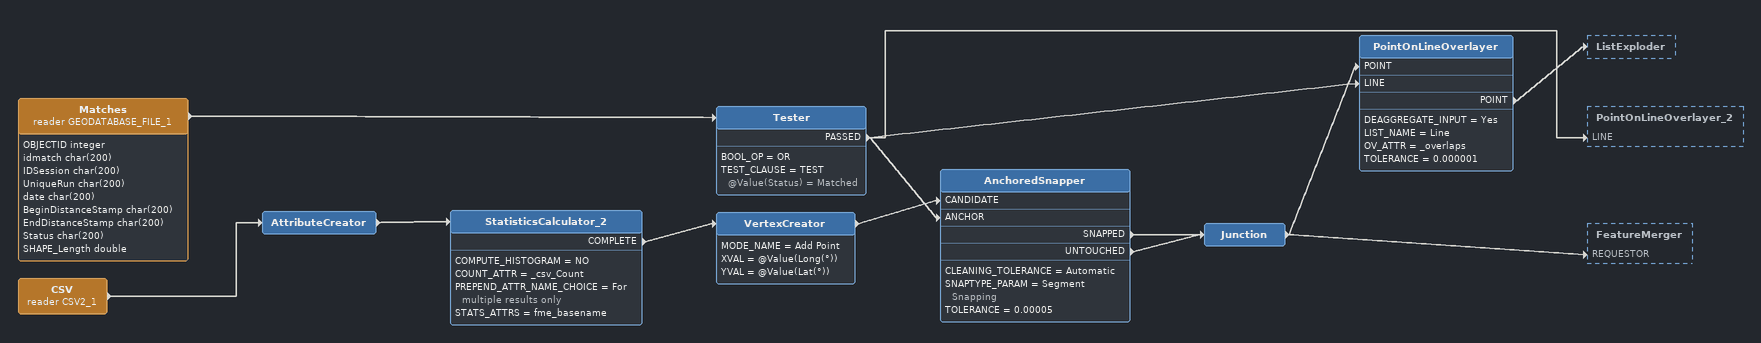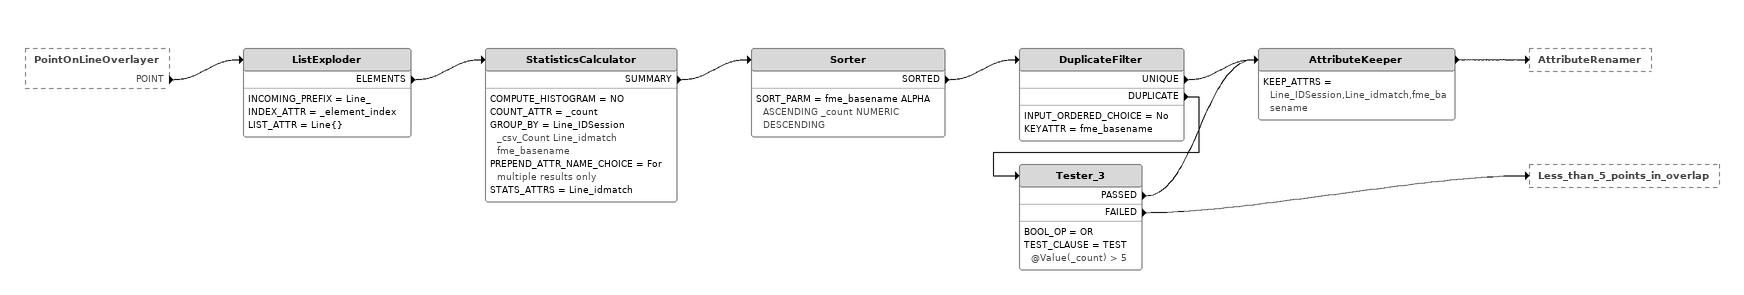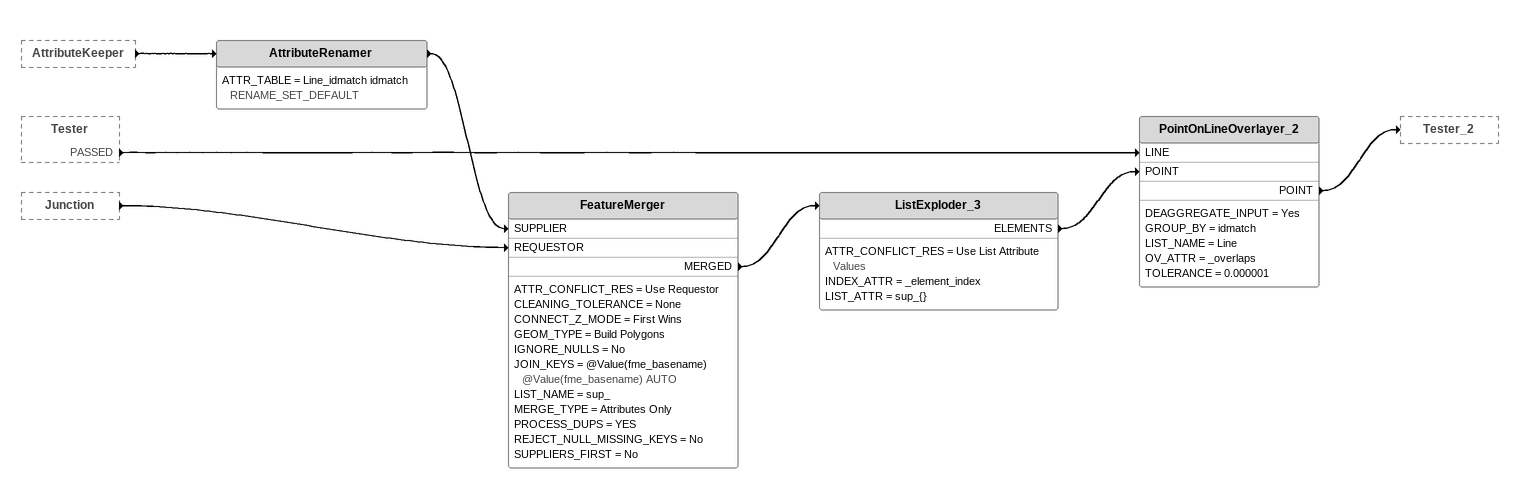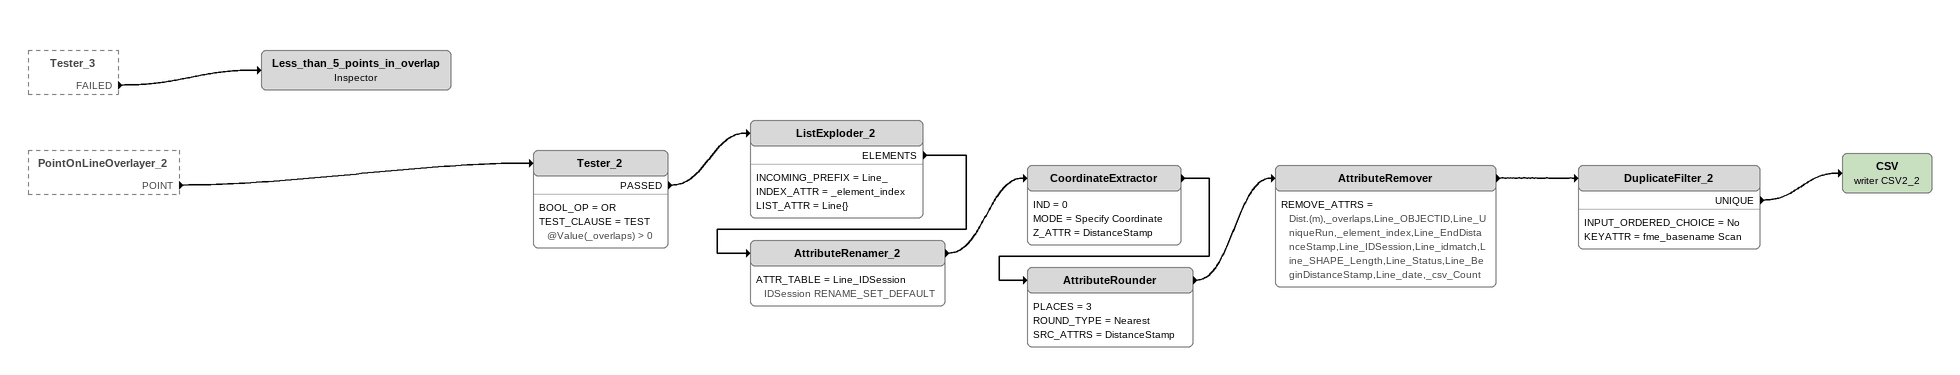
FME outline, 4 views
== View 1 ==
Matches (reader GEODATABASE_FILE_1)
    attributes: OBJECTID integer, idmatch char(200), IDSession char(200), UniqueRun char(200), date char(200), BeginDistanceStamp char(200), EndDistanceStamp char(200), Status char(200), SHAPE_Length double
    -> Tester
Tester
    BOOL_OP = OR
    TEST_CLAUSE = TEST @Value(Status) = Matched
    PASSED -> PointOnLineOverlayer_2 [LINE]
    PASSED -> AnchoredSnapper [ANCHOR]
    PASSED -> PointOnLineOverlayer [LINE]
CSV (reader CSV2_1)
    -> AttributeCreator
AttributeCreator
    -> StatisticsCalculator_2
StatisticsCalculator_2
    COMPUTE_HISTOGRAM = NO
    COUNT_ATTR = _csv_Count
    PREPEND_ATTR_NAME_CHOICE = For multiple results only
    STATS_ATTRS = fme_basename
    COMPLETE -> VertexCreator
VertexCreator
    MODE_NAME = Add Point
    XVAL = @Value(Long(°))
    YVAL = @Value(Lat(°))
    -> AnchoredSnapper [CANDIDATE]
AnchoredSnapper
    CLEANING_TOLERANCE = Automatic
    SNAPTYPE_PARAM = Segment Snapping
    TOLERANCE = 0.00005
    SNAPPED -> Junction
    UNTOUCHED -> Junction
Junction
    -> FeatureMerger [REQUESTOR]
    -> PointOnLineOverlayer [POINT]
PointOnLineOverlayer
    DEAGGREGATE_INPUT = Yes
    LIST_NAME = Line
    OV_ATTR = _overlaps
    TOLERANCE = 0.000001
    POINT -> ListExploder

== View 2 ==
PointOnLineOverlayer [outside]
    POINT -> ListExploder
ListExploder
    INCOMING_PREFIX = Line_
    INDEX_ATTR = _element_index
    LIST_ATTR = Line{}
    ELEMENTS -> StatisticsCalculator
StatisticsCalculator
    COMPUTE_HISTOGRAM = NO
    COUNT_ATTR = _count
    GROUP_BY = Line_IDSession _csv_Count Line_idmatch fme_basename
    PREPEND_ATTR_NAME_CHOICE = For multiple results only
    STATS_ATTRS = Line_idmatch
    SUMMARY -> Sorter
Sorter
    SORT_PARM = fme_basename ALPHA ASCENDING _count NUMERIC DESCENDING
    SORTED -> DuplicateFilter
DuplicateFilter
    INPUT_ORDERED_CHOICE = No
    KEYATTR = fme_basename
    UNIQUE -> AttributeKeeper
    DUPLICATE -> Tester_3
Tester_3
    BOOL_OP = OR
    TEST_CLAUSE = TEST @Value(_count) > 5
    PASSED -> AttributeKeeper
    FAILED -> Less_than_5_points_in_overlap
AttributeKeeper
    KEEP_ATTRS = Line_IDSession,Line_idmatch,fme_basename
    -> AttributeRenamer

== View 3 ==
AttributeKeeper [outside]
    -> AttributeRenamer
Tester [outside]
    PASSED -> PointOnLineOverlayer_2 [LINE]
Junction [outside]
    -> FeatureMerger [REQUESTOR]
AttributeRenamer
    ATTR_TABLE = Line_idmatch idmatch RENAME_SET_DEFAULT
    -> FeatureMerger [SUPPLIER]
FeatureMerger
    ATTR_CONFLICT_RES = Use Requestor
    CLEANING_TOLERANCE = None
    CONNECT_Z_MODE = First Wins
    GEOM_TYPE = Build Polygons
    IGNORE_NULLS = No
    JOIN_KEYS = @Value(fme_basename) @Value(fme_basename) AUTO
    LIST_NAME = sup_
    MERGE_TYPE = Attributes Only
    PROCESS_DUPS = YES
    REJECT_NULL_MISSING_KEYS = No
    SUPPLIERS_FIRST = No
    MERGED -> ListExploder_3
ListExploder_3
    ATTR_CONFLICT_RES = Use List Attribute Values
    INDEX_ATTR = _element_index
    LIST_ATTR = sup_{}
    ELEMENTS -> PointOnLineOverlayer_2 [POINT]
PointOnLineOverlayer_2
    DEAGGREGATE_INPUT = Yes
    GROUP_BY = idmatch
    LIST_NAME = Line
    OV_ATTR = _overlaps
    TOLERANCE = 0.000001
    POINT -> Tester_2

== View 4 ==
Tester_3 [outside]
    FAILED -> Less_than_5_points_in_overlap
PointOnLineOverlayer_2 [outside]
    POINT -> Tester_2
Tester_2
    BOOL_OP = OR
    TEST_CLAUSE = TEST @Value(_overlaps) > 0
    PASSED -> ListExploder_2
ListExploder_2
    INCOMING_PREFIX = Line_
    INDEX_ATTR = _element_index
    LIST_ATTR = Line{}
    ELEMENTS -> AttributeRenamer_2
AttributeRenamer_2
    ATTR_TABLE = Line_IDSession IDSession RENAME_SET_DEFAULT
    -> CoordinateExtractor
CoordinateExtractor
    IND = 0
    MODE = Specify Coordinate
    Z_ATTR = DistanceStamp
    -> AttributeRounder
AttributeRounder
    PLACES = 3
    ROUND_TYPE = Nearest
    SRC_ATTRS = DistanceStamp
    -> AttributeRemover
AttributeRemover
    REMOVE_ATTRS = Dist.(m),_overlaps,Line_OBJECTID,Line_UniqueRun,_element_index,Line_EndDistanceStamp,Line_IDSession,Line_idmatch,Line_SHAPE_Length,Line_Status,Line_BeginDistanceStamp,Line_date,_csv_Count
    -> DuplicateFilter_2
DuplicateFilter_2
    INPUT_ORDERED_CHOICE = No
    KEYATTR = fme_basename Scan
    UNIQUE -> CSV (writer CSV2_2)
CSV (writer CSV2_2)
Less_than_5_points_in_overlap: Inspector
